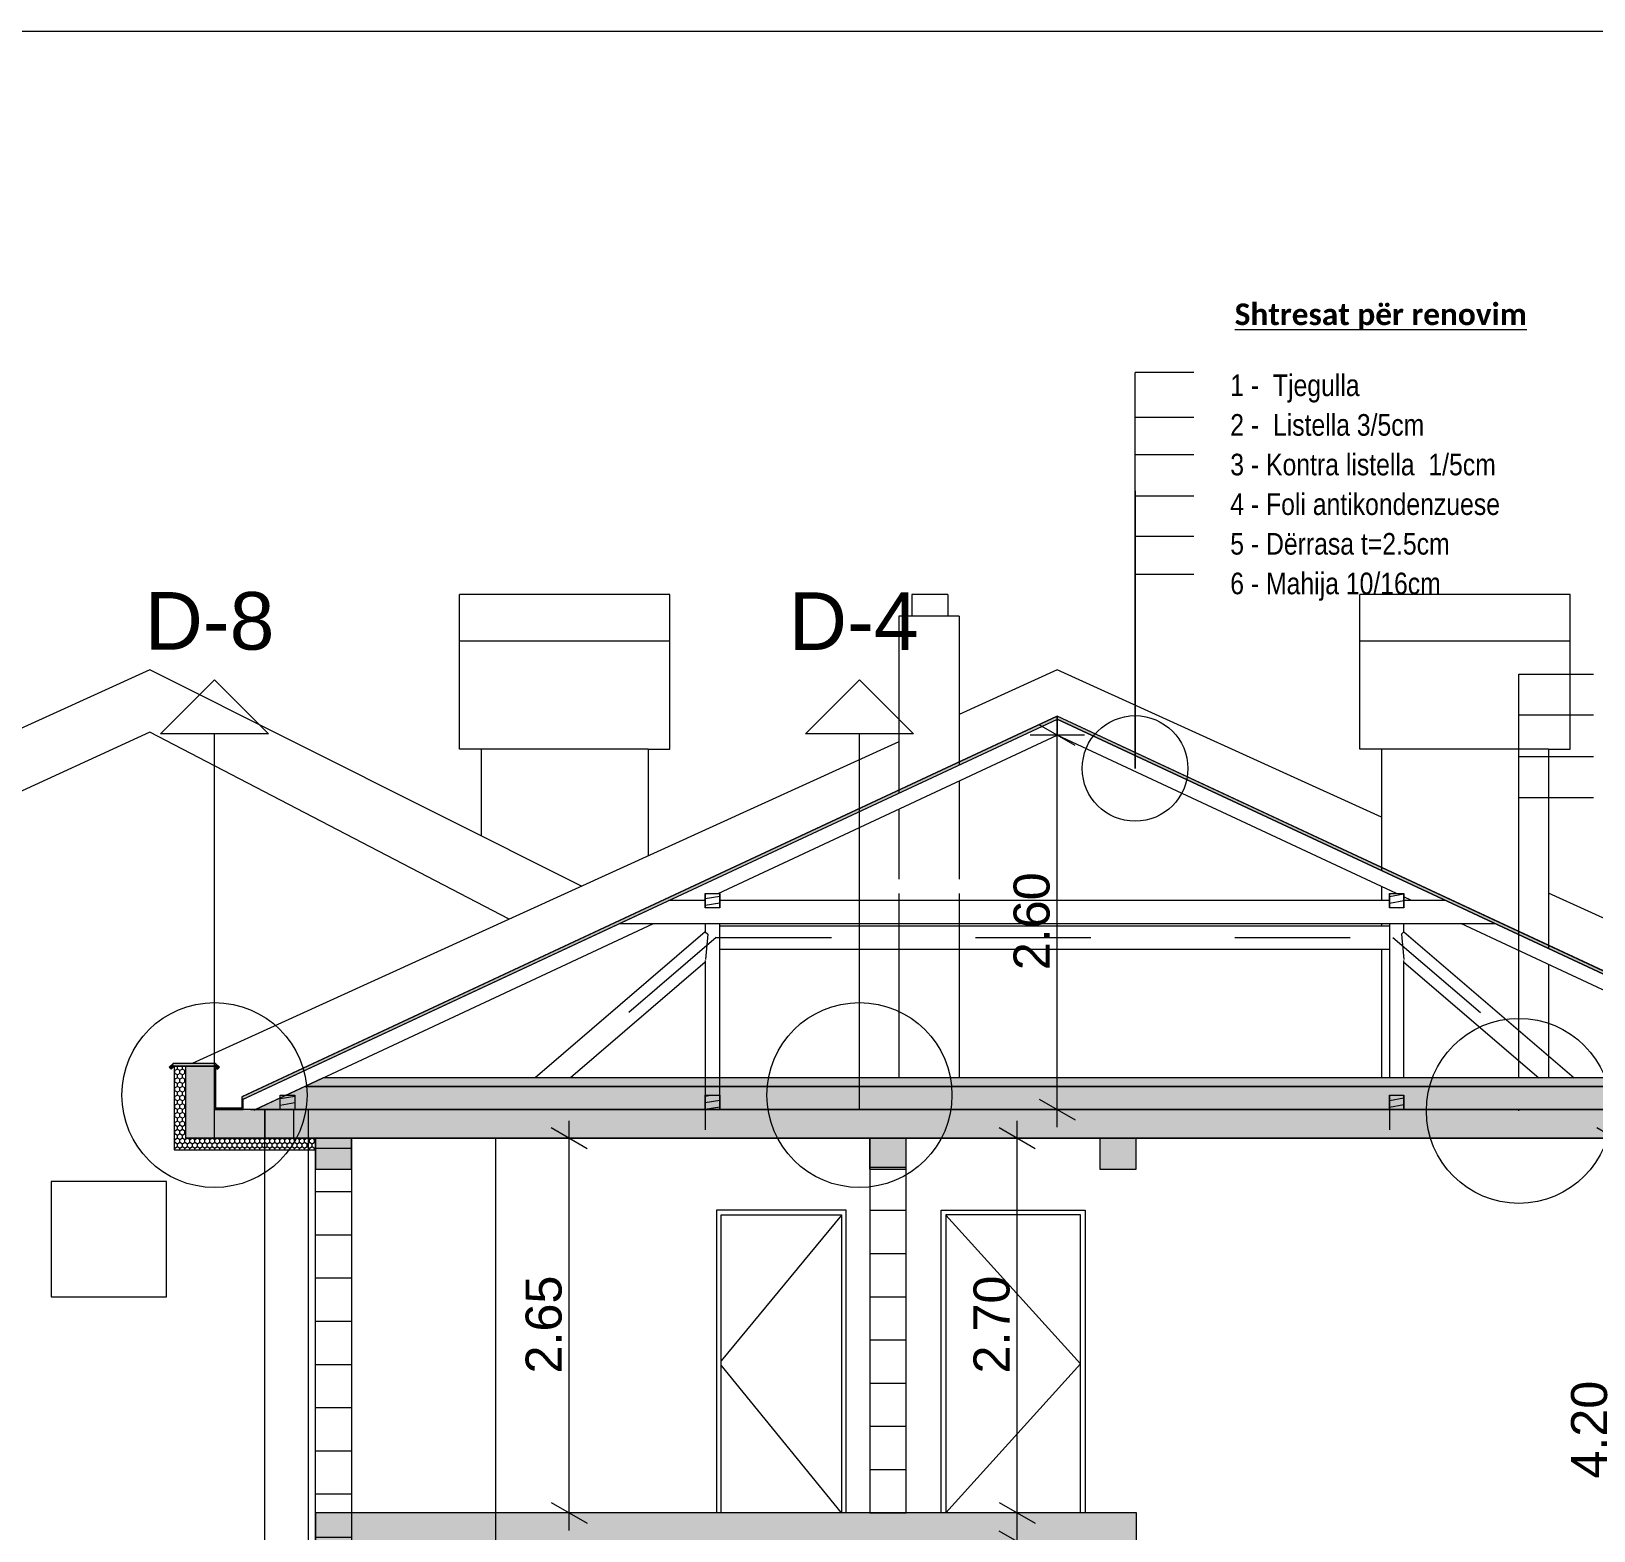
# Model space of a CAD drawing. Header units: feet. Extents: x 2814058 to 2855058, y -67651 to -38951.
# Drawn here: x 2828200 to 2839046, y -49363 to -38951 of the extents above; entities that cross this region are included whole.
import ezdxf

# ---------------------------------------------------------------- set-up
doc = ezdxf.new("R2010")
doc.units = ezdxf.units.FT
doc.header["$MEASUREMENT"] = 0
doc.linetypes.add('AStair_dashed', pattern=[1800, 800, -1000])
doc.linetypes.add('Dot & Dashed', pattern=[335.138881, 176.388884, -88.194442, 0, -70.555556])
for name, color, linetype, lineweight in [('0_muret e jashtme_Pen_No__1', 7, 'Continuous', 0), ('0_Pen_No__1', 7, 'Continuous', 0), ('2D Drafting - General_Pen_No__1', 7, 'Continuous', 0), ('Annotation - Text_Pen_No__1', 7, 'Continuous', 0), ('Annotation - Text_Pen_No__20', 1, 'Continuous', 0), ('Dimensioning - General_Pen_No__1', 7, 'Continuous', 0), ('Exterior walls_Pen_No__1', 7, 'Continuous', 0), ('Exterior walls_Pen_No__6', 5, 'Continuous', 0), ('Lines_Pen_No__1', 7, 'Continuous', 0), ('Lines_Pen_No__20', 1, 'Continuous', 0), ('Shell - Roof_Pen_No__1', 7, 'Continuous', 0), ('Shell - Roof_Pen_No__20', 1, 'Continuous', 0), ('Shell - Roof_Pen_No__21', 7, 'Continuous', 0), ('Structural - Bearing_Pen_No__1', 7, 'Continuous', 0), ('Structural - Bearing_Pen_No__120', 7, 'Continuous', 0)]:
    doc.layers.add(name, color=color, linetype=linetype, lineweight=lineweight)
for name, color, linetype, lineweight, true_color in [('0_muret e jashtme_Pen_No__14', 7, 'Continuous', 0, 0xbd8b17), ('Exterior walls_Pen_No__61', 7, 'Continuous', 0, 0x6a6a6a), ('Shell - Roof_Pen_No__61', 7, 'Continuous', 0, 0x6a6a6a), ('Structural - Bearing_Pen_No__107', 7, 'Continuous', 0, 0xaaaaaa), ('Structural - Bearing_Pen_No__112', 7, 'Continuous', 0, 0xd5aaaa)]:
    doc.layers.add(name, color=color, linetype=linetype, lineweight=lineweight, true_color=true_color)
for name, color, linetype in [('Dimensioning - General', 7, 'Continuous'), ('Exterior walls', 7, 'Continuous'), ('Shell - Roof', 7, 'Continuous')]:
    doc.layers.add(name, color=color, linetype=linetype)
doc.styles.add('GENERATED_STYLE_1', font='arial.ttf')
doc.styles.add('GENERATED_STYLE_2', font='calibrib.ttf')
doc.styles.add('GENERATED_STYLE_6', font='ARIALN.TTF')
doc.styles.add('GENERATED_STYLE_7', font='ARIALUNI.TTF')
doc.dimstyles.new('GENERATED_STYLE__1', dxfattribs={"dimtxt": 250, "dimasz": 190, "dimexe": 0.18, "dimexo": 3, "dimgap": 0.09, "dimtad": 1, "dimlfac": 0.001, "dimzin": 0, "dimdsep": 46, "dimtxsty": 'GENERATED_STYLE_1', "dimblk": 'ARROWHEAD_2', "dimblk1": 'ARROWHEAD_2', "dimblk2": 'ARROWHEAD_2', "dimcen": 0.09, "dimclrd": 7, "dimclre": 7, "dimclrt": 7, "dimadec": 0, "dimazin": 0, "dimtfac": 1, "dimtdec": 4, "dimtmove": 0, "dimatfit": 3, "dimfxl": 1, "dimtolj": 1, "dimtzin": 0, "dimarcsym": 0})
pattern_1 = [(10, (2247653.822, -76424.967), (-7.8141678, 44.3163477), [])]

# ---------------------------------------------------------------- blocks, each defined once
blk = doc.blocks.new('Wall_7', base_point=(2829672, -46367))
at = {"layer": 'Exterior walls_Pen_No__6', "linetype": 'Continuous', "lineweight": 0, "true_color": 0x97acff}
blk.add_hatch(color=161, dxfattribs=at).paths.add_polyline_path([(2829662, -46367), (2829662, -46428), (2829672, -46438), (2829672, -46367)])
at = {"layer": 'Exterior walls_Pen_No__6', "color": 5, "linetype": 'Continuous', "lineweight": 0, "flags": 128}
for points in [[(2829662, -46367), (2829662, -46428)], [(2829672, -46367), (2829662, -46367)], [(2829672, -46438), (2829672, -46367)]]:
    blk.add_lwpolyline(points, dxfattribs=at)
blk = doc.blocks.new('Wall_8', base_point=(2829672, -46438))
at = {"layer": 'Exterior walls_Pen_No__6', "linetype": 'Continuous', "lineweight": 0, "true_color": 0x97acff}
blk.add_hatch(color=161, dxfattribs=at).paths.add_polyline_path([(2829662, -46428), (2829482, -46428), (2829472, -46438), (2829672, -46438)])
at = {"layer": 'Exterior walls_Pen_No__6', "color": 5, "linetype": 'Continuous', "lineweight": 0, "flags": 128}
for points in [[(2829472, -46438), (2829672, -46438)], [(2829662, -46428), (2829482, -46428)]]:
    blk.add_lwpolyline(points, dxfattribs=at)
blk = doc.blocks.new('Wall_9', base_point=(2829472, -46438))
at = {"layer": 'Exterior walls_Pen_No__6', "linetype": 'Continuous', "lineweight": 0, "true_color": 0x97acff}
blk.add_hatch(color=161, dxfattribs=at).paths.add_polyline_path([(2829482, -46428), (2829482, -46148), (2829472, -46138), (2829472, -46438)])
at = {"layer": 'Exterior walls_Pen_No__6', "color": 5, "linetype": 'Continuous', "lineweight": 0, "flags": 128}
for points in [[(2829472, -46138), (2829472, -46438)], [(2829482, -46428), (2829482, -46148)]]:
    blk.add_lwpolyline(points, dxfattribs=at)
blk = doc.blocks.new('Wall_10', base_point=(2829472, -46138))
at = {"layer": 'Exterior walls_Pen_No__61', "linetype": 'Continuous', "lineweight": 0, "true_color": 0x6a6a6a}
blk.add_hatch(color=251, dxfattribs=at).paths.add_polyline_path([(2829480, -46118), (2829184, -46118), (2829192, -46138), (2829472, -46138)])
at = {"layer": 'Exterior walls_Pen_No__1', "color": 7, "linetype": 'Continuous', "lineweight": 0, "flags": 128}
for points in [[(2829480, -46118), (2829184, -46118)], [(2829192, -46138), (2829472, -46138)]]:
    blk.add_lwpolyline(points, dxfattribs=at)
blk = doc.blocks.new('Wall_11', base_point=(2829192, -46138))
at = {"layer": 'Exterior walls_Pen_No__61', "linetype": 'Continuous', "lineweight": 0, "true_color": 0x6a6a6a}
blk.add_hatch(color=251, dxfattribs=at).paths.add_polyline_path([(2829184, -46118), (2829158, -46144), (2829172, -46158), (2829192, -46138)])
at = {"layer": 'Exterior walls_Pen_No__1', "color": 7, "linetype": 'Continuous', "lineweight": 0, "flags": 128}
for points in [[(2829184, -46118), (2829158, -46144)], [(2829158, -46144), (2829172, -46158)], [(2829172, -46158), (2829192, -46138)]]:
    blk.add_lwpolyline(points, dxfattribs=at)
blk = doc.blocks.new('Wall_12', base_point=(2829472, -46138))
at = {"layer": 'Exterior walls_Pen_No__61', "linetype": 'Continuous', "lineweight": 0, "true_color": 0x6a6a6a}
blk.add_hatch(color=251, dxfattribs=at).paths.add_polyline_path([(2829472, -46138), (2829493, -46158), (2829507, -46144), (2829480, -46118)])
at = {"layer": 'Exterior walls_Pen_No__1', "color": 7, "linetype": 'Continuous', "lineweight": 0, "flags": 128}
for points in [[(2829507, -46144), (2829480, -46118)], [(2829482, -46148), (2829493, -46158)], [(2829493, -46158), (2829507, -46144)]]:
    blk.add_lwpolyline(points, dxfattribs=at)
blk = doc.blocks.new('*D18', base_point=(2247654, -76425))
at = {"layer": 'Dimensioning - General_Pen_No__1', "color": 7, "linetype": 'Continuous', "lineweight": 0, "transparency": 16777216}
for p, q in [((2839192, -46638), (2839192, -46516)), ((2839317, -46710), (2839067, -46566)), ((2839380, -46638), (2839005, -46638)), ((2839192, -50698), (2839192, -46638)), ((2839067, -50626), (2839317, -50770)), ((2839380, -50698), (2839005, -50698)), ((2839192, -50821), (2839192, -50698))]:
    blk.add_line(p, q, dxfattribs=at)
at = {"layer": 'Dimensioning - General_Pen_No__1', "color": 7, "lineweight": 0, "transparency": 16777216, "insert": (2839142, -49001), "char_height": 250, "attachment_point": 7, "rotation": 90, "style": 'GENERATED_STYLE_1'}
blk.add_mtext('\\A1;4.20', dxfattribs=at)
blk = doc.blocks.new('ARROWHEAD_2')
at = {"color": 0, "linetype": 'Continuous', "lineweight": 0}
for p, q in [((-0.378, -0.655), (0.378, 0.655)), ((0, 0), (-1, 0))]:
    blk.add_line(p, q, dxfattribs=at)
blk = doc.blocks.new('*D19', base_point=(2247654, -76425))
at = {"layer": 'Dimensioning - General_Pen_No__1', "color": 7, "linetype": 'Continuous', "lineweight": 0, "transparency": 16777216}
for p, q in [((2835044, -49438), (2835044, -49316)), ((2835232, -49438), (2834857, -49438)), ((2835169, -49510), (2834919, -49366)), ((2835044, -52138), (2835044, -49438)), ((2835232, -52138), (2834857, -52138)), ((2834919, -52066), (2835169, -52210)), ((2835044, -52260), (2835044, -52138))]:
    blk.add_line(p, q, dxfattribs=at)
at = {"layer": 'Dimensioning - General_Pen_No__1', "color": 7, "lineweight": 0, "transparency": 16777216, "insert": (2834994, -51121), "char_height": 250, "attachment_point": 7, "rotation": 90, "style": 'GENERATED_STYLE_1'}
blk.add_mtext('\\A1;2.70', dxfattribs=at)
blk = doc.blocks.new('*D20', base_point=(2247654, -76425))
at = {"layer": 'Dimensioning - General_Pen_No__1', "color": 7, "linetype": 'Continuous', "lineweight": 0, "transparency": 16777216}
for p, q in [((2835044, -46638), (2835044, -46516)), ((2835169, -46710), (2834919, -46566)), ((2835232, -46638), (2834857, -46638)), ((2835044, -49238), (2835044, -46638)), ((2835232, -49238), (2834857, -49238)), ((2834919, -49166), (2835169, -49310)), ((2835044, -49360), (2835044, -49238))]:
    blk.add_line(p, q, dxfattribs=at)
at = {"layer": 'Dimensioning - General_Pen_No__1', "color": 7, "lineweight": 0, "transparency": 16777216, "insert": (2834994, -48271), "char_height": 250, "attachment_point": 7, "rotation": 90, "style": 'GENERATED_STYLE_1'}
blk.add_mtext('\\A1;2.70', dxfattribs=at)
blk = doc.blocks.new('*D21', base_point=(2247654, -76425))
at = {"layer": 'Dimensioning - General_Pen_No__1', "color": 7, "linetype": 'Continuous', "lineweight": 0, "transparency": 16777216}
for p, q in [((2835044, -46638), (2835044, -46516)), ((2835169, -46710), (2834919, -46566)), ((2835232, -46638), (2834857, -46638)), ((2835044, -49238), (2835044, -46638)), ((2835232, -49238), (2834857, -49238)), ((2834919, -49166), (2835169, -49310)), ((2835044, -49360), (2835044, -49238))]:
    blk.add_line(p, q, dxfattribs=at)
at = {"layer": 'Dimensioning - General_Pen_No__1', "color": 7, "lineweight": 0, "transparency": 16777216, "insert": (2834994, -48271), "char_height": 250, "attachment_point": 7, "rotation": 90, "style": 'GENERATED_STYLE_1'}
blk.add_mtext('\\A1;2.70', dxfattribs=at)
blk = doc.blocks.new('*D22', base_point=(2247654, -76425))
at = {"layer": 'Dimensioning - General_Pen_No__1', "color": 7, "linetype": 'Continuous', "lineweight": 0, "transparency": 16777216}
for p, q in [((2835044, -46638), (2835044, -46516)), ((2835169, -46710), (2834919, -46566)), ((2835232, -46638), (2834857, -46638)), ((2835044, -49238), (2835044, -46638)), ((2835232, -49238), (2834857, -49238)), ((2834919, -49166), (2835169, -49310)), ((2835044, -49360), (2835044, -49238))]:
    blk.add_line(p, q, dxfattribs=at)
at = {"layer": 'Dimensioning - General_Pen_No__1', "color": 7, "lineweight": 0, "transparency": 16777216, "insert": (2834994, -48271), "char_height": 250, "attachment_point": 7, "rotation": 90, "style": 'GENERATED_STYLE_1'}
blk.add_mtext('\\A1;2.70', dxfattribs=at)
blk = doc.blocks.new('*D23', base_point=(2247654, -76425))
at = {"layer": 'Dimensioning - General_Pen_No__1', "color": 7, "linetype": 'Continuous', "lineweight": 0, "transparency": 16777216}
for p, q in [((2835044, -46638), (2835044, -46516)), ((2835169, -46710), (2834919, -46566)), ((2835232, -46638), (2834857, -46638)), ((2835044, -49238), (2835044, -46638)), ((2835232, -49238), (2834857, -49238)), ((2834919, -49166), (2835169, -49310)), ((2835044, -49360), (2835044, -49238))]:
    blk.add_line(p, q, dxfattribs=at)
at = {"layer": 'Dimensioning - General_Pen_No__1', "color": 7, "lineweight": 0, "transparency": 16777216, "insert": (2834994, -48271), "char_height": 250, "attachment_point": 7, "rotation": 90, "style": 'GENERATED_STYLE_1'}
blk.add_mtext('\\A1;2.70', dxfattribs=at)
blk = doc.blocks.new('*D31', base_point=(2247654, -76425))
at = {"layer": 'Dimensioning - General_Pen_No__1', "color": 7, "linetype": 'Continuous', "lineweight": 0, "transparency": 16777216}
for p, q in [((2831935, -46638), (2831935, -46516)), ((2832060, -46710), (2831810, -46566)), ((2832122, -46638), (2831747, -46638)), ((2831935, -49238), (2831935, -46638)), ((2832122, -49238), (2831747, -49238)), ((2831810, -49166), (2832060, -49310)), ((2831935, -49360), (2831935, -49238))]:
    blk.add_line(p, q, dxfattribs=at)
at = {"layer": 'Dimensioning - General_Pen_No__1', "color": 7, "lineweight": 0, "transparency": 16777216, "insert": (2831885, -48271), "char_height": 250, "attachment_point": 7, "rotation": 90, "style": 'GENERATED_STYLE_1'}
blk.add_mtext('\\A1;2.65', dxfattribs=at)
blk = doc.blocks.new('*D34', base_point=(2247654, -76425))
at = {"layer": 'Dimensioning - General_Pen_No__1', "color": 7, "linetype": 'Continuous', "lineweight": 0, "transparency": 16777216}
for p, q in [((2844395, -43385), (2844395, -43263)), ((2844520, -43458), (2844270, -43313)), ((2844583, -43385), (2844208, -43385)), ((2844395, -46638), (2844395, -43385)), ((2844270, -46566), (2844520, -46710)), ((2844583, -46638), (2844208, -46638))]:
    blk.add_line(p, q, dxfattribs=at)
at = {"layer": 'Dimensioning - General_Pen_No__1', "color": 7, "lineweight": 0, "transparency": 16777216, "insert": (2844345, -45344), "char_height": 250, "attachment_point": 7, "rotation": 90, "style": 'GENERATED_STYLE_1'}
blk.add_mtext('\\A1;3.25', dxfattribs=at)
blk = doc.blocks.new('*D35', base_point=(2247654, -76425))
at = {"layer": 'Dimensioning - General_Pen_No__1', "color": 7, "linetype": 'Continuous', "lineweight": 0, "transparency": 16777216}
for p, q in [((2844984, -43385), (2844984, -43263)), ((2845109, -43458), (2844859, -43313)), ((2845171, -43385), (2844796, -43385)), ((2844984, -62044), (2844984, -43385)), ((2844859, -61972), (2845109, -62116)), ((2845171, -62044), (2844796, -62044)), ((2844984, -62166), (2844984, -62044))]:
    blk.add_line(p, q, dxfattribs=at)
at = {"layer": 'Dimensioning - General_Pen_No__1', "color": 7, "lineweight": 0, "transparency": 16777216, "insert": (2844934, -53142), "char_height": 250, "attachment_point": 7, "rotation": 90, "style": 'GENERATED_STYLE_1'}
blk.add_mtext('\\A1;18.70', dxfattribs=at)
blk = doc.blocks.new('*D36', base_point=(2247654, -76425))
at = {"layer": 'Dimensioning - General_Pen_No__1', "color": 7, "linetype": 'Continuous', "lineweight": 0, "transparency": 16777216}
for p, q in [((2835447, -43911), (2835197, -43766)), ((2835322, -43839), (2835322, -43716)), ((2835510, -43839), (2835135, -43839)), ((2835322, -46438), (2835322, -43839)), ((2835197, -46366), (2835447, -46510)), ((2835510, -46438), (2835135, -46438)), ((2835322, -46560), (2835322, -46438))]:
    blk.add_line(p, q, dxfattribs=at)
at = {"layer": 'Dimensioning - General_Pen_No__1', "color": 7, "lineweight": 0, "transparency": 16777216, "insert": (2835272, -45471), "char_height": 250, "attachment_point": 7, "rotation": 90, "style": 'GENERATED_STYLE_1'}
blk.add_mtext('\\A1;2.60', dxfattribs=at)
blk = doc.blocks.new('*D37', base_point=(2247654, -76425))
at = {"layer": 'Dimensioning - General_Pen_No__1', "color": 7, "linetype": 'Continuous', "lineweight": 0, "transparency": 16777216}
for p, q in [((2825224, -46566), (2825474, -46710)), ((2825536, -46638), (2825161, -46638)), ((2825349, -62044), (2825349, -46638)), ((2825224, -61972), (2825474, -62116)), ((2825536, -62044), (2825161, -62044)), ((2825349, -62166), (2825349, -62044))]:
    blk.add_line(p, q, dxfattribs=at)
at = {"layer": 'Dimensioning - General_Pen_No__1', "color": 7, "lineweight": 0, "transparency": 16777216, "insert": (2825299, -54768), "char_height": 250, "attachment_point": 7, "rotation": 90, "style": 'GENERATED_STYLE_1'}
blk.add_mtext('\\A1;15.40', dxfattribs=at)
blk = doc.blocks.new('*D38', base_point=(2247654, -76425))
at = {"layer": 'Dimensioning - General_Pen_No__1', "color": 7, "linetype": 'Continuous', "lineweight": 0, "transparency": 16777216}
for p, q in [((2825349, -43385), (2825349, -43263)), ((2825474, -43458), (2825224, -43313)), ((2825536, -43385), (2825161, -43385)), ((2825349, -46638), (2825349, -43385)), ((2825224, -46566), (2825474, -46710)), ((2825536, -46638), (2825161, -46638))]:
    blk.add_line(p, q, dxfattribs=at)
at = {"layer": 'Dimensioning - General_Pen_No__1', "color": 7, "lineweight": 0, "transparency": 16777216, "insert": (2825299, -45344), "char_height": 250, "attachment_point": 7, "rotation": 90, "style": 'GENERATED_STYLE_1'}
blk.add_mtext('\\A1;3.25', dxfattribs=at)
blk = doc.blocks.new('*D39', base_point=(2247654, -76425))
at = {"layer": 'Dimensioning - General_Pen_No__1', "color": 7, "linetype": 'Continuous', "lineweight": 0, "transparency": 16777216}
for p, q in [((2824716, -43385), (2824716, -43263)), ((2824841, -43458), (2824591, -43313)), ((2824903, -43385), (2824528, -43385)), ((2824716, -62044), (2824716, -43385)), ((2824591, -61972), (2824841, -62116)), ((2824903, -62044), (2824528, -62044)), ((2824716, -62166), (2824716, -62044))]:
    blk.add_line(p, q, dxfattribs=at)
at = {"layer": 'Dimensioning - General_Pen_No__1', "color": 7, "lineweight": 0, "transparency": 16777216, "insert": (2824666, -53142), "char_height": 250, "attachment_point": 7, "rotation": 90, "style": 'GENERATED_STYLE_1'}
blk.add_mtext('\\A1;18.70', dxfattribs=at)
blk = doc.blocks.new('Line_3', base_point=(2829472, -46438))
at = {"layer": 'Shell - Roof_Pen_No__20', "color": 1, "linetype": 'Continuous', "lineweight": 0}
for p, q in [((2829472, -43455), (2829097, -43830)), ((2829472, -43455), (2829847, -43830)), ((2829847, -43830), (2829097, -43830)), ((2829472, -46438), (2829472, -43830))]:
    blk.add_line(p, q, dxfattribs=at)
blk = doc.blocks.new('Line_5', base_point=(2833949, -46438))
at = {"layer": 'Shell - Roof_Pen_No__20', "color": 1, "linetype": 'Continuous', "lineweight": 0}
for p, q in [((2833949, -43455), (2833574, -43830)), ((2833949, -43455), (2834324, -43830)), ((2834324, -43830), (2833574, -43830)), ((2833949, -46438), (2833949, -43830))]:
    blk.add_line(p, q, dxfattribs=at)

msp = doc.modelspace()

# ---------------------------------------------------------------- hatches: boundary and pattern name
at = {"layer": '0_muret e jashtme_Pen_No__14', "linetype": 'Continuous', "lineweight": 0, "true_color": 0xbd8b17}
h = msp.add_hatch(dxfattribs=at)
h.set_pattern_fill('STYROFOAM_SM_INSULATION', color=42, style=0, pattern_type=2)
h.set_pattern_definition([(90, (2829682.108, -46427.946), (-34.641, 0), [20, -40]), (90, (2829664.788, -46397.946), (-34.641, 0), [20, -40]), (150, (2829682.108, -46407.946), (17.3205, 30), [20, -40]), (150, (2829647.467, -46407.946), (17.3205, 30), [20, -40]), (210, (2829682.108, -46427.946), (-17.3205, 30), [20, -40]), (210, (2829647.467, -46427.946), (-17.3205, 30), [20, -40])])
h.paths.add_polyline_path([(2829192.108, -46137.946), (2829192.108, -46717.946), (2830172.108, -46717.946), (2830172.108, -46637.946), (2829272.108, -46637.946), (2829272.108, -46137.946)])
h = msp.add_hatch(dxfattribs=at)
h.set_pattern_fill('STYROFOAM_SM_INSULATION', color=42, style=0, pattern_type=2)
h.set_pattern_definition([(90, (2247653.822, -76424.967), (-34.6410162, 0), [20, -40]), (90, (2247636.502, -76394.967), (-34.6410162, 0), [20, -40]), (150, (2247653.822, -76404.967), (17.320508, 30), [20, -40]), (150, (2247619.18, -76404.967), (17.320508, 30), [20, -40]), (210, (2247653.822, -76424.967), (-17.320508, 30), [20, -40]), (210, (2247619.18, -76424.967), (-17.320508, 30), [20, -40])])
h.paths.add_polyline_path([(2829755.716, -46437.946), (2840888.5, -46437.946), (2840545.874, -46277.946), (2830098.342, -46277.946)])
at = {"layer": '2D Drafting - General_Pen_No__1', "linetype": 'Continuous', "lineweight": 0}
for points in [[(2835323.975, -43727.312), (2835322.108, -43706.111), (2829662.108, -46349.22), (2829662.108, -46371.293)], [(2835320.241, -43727.312), (2840982.108, -46371.293), (2840982.108, -46349.219), (2835322.108, -43706.111)], [(2829270.012, -46437.946), (2829270.012, -46637.946), (2829822.108, -46637.946), (2829822.108, -46437.946), (2829472.108, -46437.946), (2829472.108, -46137.946), (2829270.012, -46137.946)], [(2829822.108, -46637.946), (2830172.108, -46637.946), (2830172.108, -46852.946), (2830422.108, -46852.946), (2830422.108, -46637.946), (2834019.481, -46637.946), (2839572.108, -46637.946), (2839572.108, -46852.946), (2839822.108, -46852.946), (2839822.108, -46637.946), (2841372.108, -46637.946), (2841372.108, -46437.946), (2841372.108, -46137.946), (2841172.108, -46137.946), (2841172.108, -46437.946), (2829822.108, -46437.946)], [(2834019.481, -46852.946), (2834272.108, -46852.946), (2834272.108, -46637.946), (2834019.481, -46637.946)], [(2835618.081, -46852.946), (2835870.708, -46852.946), (2835870.708, -46637.946), (2835618.081, -46637.946)], [(2835872.108, -49237.946), (2834272.108, -49237.946), (2830172.108, -49237.946), (2830172.108, -49487.946), (2834272.108, -49487.946), (2834272.108, -49437.946), (2835618.081, -49437.946), (2835618.081, -49537.946), (2835872.108, -49537.946)]]:
    msp.add_hatch(color=7, dxfattribs=at).paths.add_polyline_path(points)
at = {"layer": 'Exterior walls_Pen_No__1', "linetype": 'Continuous', "lineweight": 0}
h = msp.add_hatch(dxfattribs=at)
h.set_pattern_fill('GRID_30X30', style=0, pattern_type=2)
h.set_pattern_definition([(180, (2830172.1, -59307.63), (0, 300), []), (90, (2830172.1, -59307.63), (300, 0), [])])
h.paths.add_polyline_path([(2830422.108, -61842.627), (2830172.108, -61842.627), (2830172.108, -46637.946), (2830422.108, -46637.946)])
h = msp.add_hatch(dxfattribs=at)
h.set_pattern_fill('GRID_30X30', style=0, pattern_type=2)
h.set_pattern_definition([(0, (2834272.1, -49237.95), (0, 300), []), (90, (2834272.1, -49237.95), (-300, 0), [])])
h.paths.add_polyline_path([(2834022.108, -49237.946), (2834272.108, -49237.946), (2834272.108, -46637.946), (2834022.108, -46637.946)])
at = {"layer": 'Structural - Bearing_Pen_No__107', "linetype": 'Continuous', "lineweight": 0, "true_color": 0xe9e9e9}
msp.add_hatch(color=254, dxfattribs=at).paths.add_polyline_path([(2830098.343, -46277.946), (2840545.874, -46277.946), (2840417.388, -46217.946), (2830226.828, -46217.946)])
at = {"layer": 'Structural - Bearing_Pen_No__112', "linetype": 'Continuous', "lineweight": 0, "true_color": 0xd5aaaa}
h = msp.add_hatch(dxfattribs=at)
h.set_pattern_fill('WOOD', color=9, style=0, pattern_type=2)
h.set_pattern_definition(pattern_1)
h.paths.add_polyline_path([(2832978.694, -44937.946), (2832978.694, -45037.946), (2832878.694, -45037.946), (2832878.694, -44937.946)])
h = msp.add_hatch(dxfattribs=at)
h.set_pattern_fill('WOOD', color=9, style=0, pattern_type=2)
h.set_pattern_definition(pattern_1)
h.paths.add_polyline_path([(2837728.694, -44937.946), (2837728.694, -45037.946), (2837628.694, -45037.946), (2837628.694, -44937.946)])
h = msp.add_hatch(dxfattribs=at)
h.set_pattern_fill('WOOD', color=9, style=0, pattern_type=2)
h.set_pattern_definition(pattern_1)
h.paths.add_polyline_path([(2830028.694, -46337.946), (2830028.694, -46437.946), (2829928.694, -46437.946), (2829928.694, -46337.946)])
h = msp.add_hatch(dxfattribs=at)
h.set_pattern_fill('WOOD', color=9, style=0, pattern_type=2)
h.set_pattern_definition(pattern_1)
h.paths.add_polyline_path([(2832978.694, -46337.946), (2832978.694, -46437.946), (2832878.694, -46437.946), (2832878.694, -46337.946)])
h = msp.add_hatch(dxfattribs=at)
h.set_pattern_fill('WOOD', color=9, style=0, pattern_type=2)
h.set_pattern_definition(pattern_1)
h.paths.add_polyline_path([(2837728.694, -46337.946), (2837728.694, -46437.946), (2837628.694, -46437.946), (2837628.694, -46337.946)])

# ---------------------------------------------------------------- linework, layer by layer
at = {"layer": '0_muret e jashtme_Pen_No__1', "color": 7, "linetype": 'Continuous', "lineweight": 0, "flags": 128}
for points in [[(2829192.108, -46137.946), (2829192.108, -46717.946), (2830172.108, -46717.946), (2830172.108, -46637.946), (2829272.108, -46637.946), (2829272.108, -46137.946)], [(2829755.716, -46437.946), (2840888.5, -46437.946), (2840545.874, -46277.946), (2830098.342, -46277.946)]]:
    msp.add_lwpolyline(points, close=True, dxfattribs=at)
at = {"layer": '0_Pen_No__1', "color": 7, "linetype": 'Continuous', "lineweight": 0}
for p, q in [((2838526.032, -43415.01), (2839045.273, -43415.01)), ((2838526.032, -46217.946), (2838526.032, -43415.01)), ((2838526.032, -43698.393), (2839045.273, -43698.393)), ((2838526.032, -43987.444), (2839045.273, -43987.444)), ((2838526.032, -44270.827), (2839045.273, -44270.827)), ((2838526.032, -46447.614), (2838526.032, -46437.946))]:
    msp.add_line(p, q, dxfattribs=at)
at = {"layer": '2D Drafting - General_Pen_No__1', "color": 7, "linetype": 'Continuous', "lineweight": 0, "flags": 128}
for points in [[(2835323.975, -43727.312), (2835322.108, -43706.111), (2829662.108, -46349.22), (2829662.108, -46371.293)], [(2835320.241, -43727.312), (2840982.108, -46371.293), (2840982.108, -46349.219), (2835322.108, -43706.111)], [(2829270.012, -46437.946), (2829270.012, -46637.946), (2829822.108, -46637.946), (2829822.108, -46437.946), (2829472.108, -46437.946), (2829472.108, -46137.946), (2829270.012, -46137.946)], [(2829822.108, -46637.946), (2830172.108, -46637.946), (2830172.108, -46852.946), (2830422.108, -46852.946), (2830422.108, -46637.946), (2834019.481, -46637.946), (2839572.108, -46637.946), (2839572.108, -46852.946), (2839822.108, -46852.946), (2839822.108, -46637.946), (2841372.108, -46637.946), (2841372.108, -46437.946), (2841372.108, -46137.946), (2841172.108, -46137.946), (2841172.108, -46437.946), (2829822.108, -46437.946)], [(2834019.481, -46852.946), (2834272.108, -46852.946), (2834272.108, -46637.946), (2834019.481, -46637.946)], [(2835618.081, -46852.946), (2835870.708, -46852.946), (2835870.708, -46637.946), (2835618.081, -46637.946)], [(2835872.108, -49237.946), (2834272.108, -49237.946), (2830172.108, -49237.946), (2830172.108, -49487.946), (2834272.108, -49487.946), (2834272.108, -49437.946), (2835618.081, -49437.946), (2835618.081, -49537.946), (2835872.108, -49537.946)]]:
    msp.add_lwpolyline(points, close=True, dxfattribs=at)
at = {"layer": 'Exterior walls_Pen_No__1', "color": 7, "linetype": 'Continuous', "lineweight": 0}
for p, q in [((2833856.06, -47137.946), (2832956.06, -47137.946)), ((2832956.06, -47137.946), (2832956.06, -49237.946)), ((2832988.06, -49237.946), (2832988.06, -47169.946)), ((2832988.06, -47169.946), (2833824.06, -47169.946)), ((2833824.06, -47172.457), (2832988.06, -48183.434)), ((2833824.06, -47169.946), (2833824.06, -49237.946)), ((2833856.06, -49237.946), (2833856.06, -47137.946)), ((2834515.677, -47137.946), (2835415.677, -47137.946)), ((2834515.677, -49237.946), (2834515.677, -47137.946)), ((2834515.677, -47137.946), (2835515.677, -47137.946)), ((2834547.677, -47169.946), (2834547.677, -49237.946)), ((2835483.677, -47169.946), (2834547.677, -47169.946)), ((2834547.677, -47172.457), (2835483.677, -48203.946)), ((2835483.677, -49237.946), (2835483.677, -47169.946)), ((2835515.677, -47137.946), (2835515.677, -49237.946)), ((2833824.06, -49237.946), (2832988.06, -48212.457)), ((2834547.677, -49237.946), (2835483.677, -48203.946))]:
    msp.add_line(p, q, dxfattribs=at)
at = {"layer": 'Exterior walls_Pen_No__1', "color": 7, "linetype": 'Continuous', "lineweight": 0, "flags": 128}
for points in [[(2830422.108, -61842.627), (2830172.108, -61842.627), (2830172.108, -46637.946), (2830422.108, -46637.946)], [(2834022.108, -49237.946), (2834272.108, -49237.946), (2834272.108, -46637.946), (2834022.108, -46637.946)]]:
    msp.add_lwpolyline(points, close=True, dxfattribs=at)
at = {"layer": 'Lines_Pen_No__1', "color": 7, "linetype": 'Continuous', "lineweight": 0}
for centre, radius in [((2835862.346, -44070.022), 366.654), ((2838526.032, -46447.614), 642.189)]:
    msp.add_circle(centre, radius, dxfattribs=at)
at = {"layer": 'Lines_Pen_No__20', "color": 1, "linetype": 'Continuous', "lineweight": 0}
for centre in [(2829472.108, -46337.414), (2833949.078, -46337.414)]:
    msp.add_circle(centre, 642.189, dxfattribs=at)
at = {"layer": 'Shell - Roof_Pen_No__1', "color": 7, "linetype": 'Continuous', "lineweight": 0}
for p, q in [((2834562.575, -42862.766), (2834312.575, -42862.766)), ((2834642.108, -43012.766), (2834222.108, -43012.766)), ((2834222.108, -43012.766), (2834222.108, -44241.862)), ((2834642.108, -43012.766), (2834642.108, -44045.73)), ((2829672.108, -46344.55), (2835322.108, -43706.111)), ((2840982.108, -46349.219), (2835322.108, -43706.111)), ((2835322.108, -43706.715), (2835322.108, -43838.55)), ((2829672.108, -46366.623), (2835323.975, -43727.312)), ((2840982.108, -46371.293), (2835320.241, -43727.312)), ((2832967.843, -44937.946), (2835322.108, -43838.55)), ((2837676.373, -44937.946), (2835322.108, -43838.55)), ((2834642.108, -44156.097), (2834642.108, -44837.946)), ((2834222.108, -44352.228), (2834222.108, -44837.946)), ((2832878.694, -44987.121), (2832626.197, -44987.121)), ((2832862.538, -44987.121), (2832878.694, -44979.577)), ((2832878.694, -44937.946), (2832878.694, -45037.946)), ((2832978.694, -45037.946), (2832978.694, -44937.946)), ((2837628.694, -44987.121), (2832978.694, -44987.121)), ((2834222.108, -44937.946), (2834222.108, -46217.946)), ((2834642.108, -44937.946), (2834642.108, -46217.946)), ((2837628.694, -44937.946), (2837628.694, -45037.946)), ((2837728.694, -45037.946), (2837728.694, -44937.946)), ((2837781.679, -44987.121), (2837728.694, -44962.378)), ((2838018.019, -44987.121), (2837728.694, -44987.121)), ((2829969.858, -46337.946), (2832519.911, -45147.121)), ((2832878.694, -45203.994), (2831698.153, -46217.946)), ((2832283.571, -45147.121), (2838360.646, -45147.121)), ((2832878.694, -45147.121), (2832878.694, -45203.994)), ((2832978.694, -46437.946), (2832978.694, -45147.121)), ((2832978.694, -45163.799), (2837631.775, -45163.799)), ((2837628.694, -45147.121), (2837628.694, -46217.946)), ((2837728.694, -45203.994), (2837728.694, -45147.121)), ((2837728.694, -45203.994), (2838909.234, -46217.946)), ((2840674.358, -46337.946), (2838124.306, -45147.121)), ((2832978.694, -45323.799), (2837631.775, -45323.799)), ((2832878.694, -45414.908), (2831943.719, -46217.946)), ((2832878.694, -45404.581), (2832878.694, -46579.017)), ((2837728.694, -46217.946), (2837728.694, -45404.581)), ((2837728.694, -45414.908), (2838663.668, -46217.946)), ((2829747.513, -46441.777), (2829928.694, -46357.169)), ((2837628.694, -46337.946), (2837628.694, -46579.017)), ((2837728.694, -46437.946), (2837728.694, -46337.946))]:
    msp.add_line(p, q, dxfattribs=at)
at = {"layer": 'Shell - Roof_Pen_No__1', "color": 7, "linetype": 'Dot & Dashed', "lineweight": 0}
for p, q in [((2832878.694, -45203.994), (2832896.154, -45221.454)), ((2832896.154, -45221.454), (2832878.694, -45404.581)), ((2837728.694, -45203.994), (2837711.233, -45221.454)), ((2837711.233, -45221.454), (2837728.694, -45404.581))]:
    msp.add_line(p, q, dxfattribs=at)
at = {"layer": 'Shell - Roof_Pen_No__1', "color": 7, "linetype": 'AStair_dashed', "lineweight": 0}
for p, q in [((2832955.131, -45243.799), (2831820.936, -46217.946)), ((2832955.131, -45243.799), (2837652.256, -45243.799)), ((2837652.256, -45243.799), (2838786.451, -46217.946))]:
    msp.add_line(p, q, dxfattribs=at)
at = {"layer": 'Shell - Roof_Pen_No__21', "color": 7, "linetype": 'Continuous', "lineweight": 0}
for p, q in [((2814057.579, -38951.285), (2855057.579, -38951.285)), ((2834312.575, -42862.766), (2834312.575, -43012.766)), ((2834562.575, -42862.766), (2834562.575, -43012.766)), ((2838882.108, -42862.766), (2837422.108, -42862.766)), ((2837422.108, -43937.242), (2837422.108, -42862.766)), ((2838882.108, -43937.242), (2838882.108, -42862.766)), ((2838882.108, -43187.242), (2837422.108, -43187.242)), ((2835322.108, -43385.49), (2834642.108, -43694.857)), ((2837572.108, -44409.13), (2835322.108, -43385.49)), ((2834222.108, -43885.936), (2829316.069, -46117.946)), ((2837572.108, -43937.242), (2837422.108, -43937.242)), ((2838732.108, -43937.242), (2837572.108, -43937.242)), ((2837572.108, -43937.242), (2837572.108, -44778.89)), ((2838732.108, -43937.242), (2838882.108, -43937.242)), ((2838732.108, -43937.242), (2838732.108, -45320.587)), ((2837572.108, -44889.256), (2837572.108, -44987.121)), ((2841328.147, -46117.946), (2838732.108, -44936.874)), ((2837572.108, -45147.121), (2837572.108, -45163.799)), ((2837572.108, -45323.799), (2837572.108, -46217.946)), ((2838732.108, -45430.953), (2838732.108, -46217.946)), ((2829272.108, -46637.946), (2829272.108, -46137.946)), ((2829472.108, -46137.946), (2829272.108, -46137.946)), ((2829472.108, -46637.946), (2829472.108, -46137.946)), ((2829722.108, -46437.946), (2830022.108, -46437.946)), ((2839572.108, -46437.946), (2829872.108, -46437.946)), ((2830022.108, -46637.946), (2830022.108, -46437.946)), ((2830122.108, -46437.946), (2830122.108, -61027.627)), ((2829872.108, -46637.946), (2829272.108, -46637.946)), ((2829822.108, -59887.946), (2829822.108, -46637.946)), ((2829872.108, -46637.946), (2830022.108, -46637.946)), ((2839572.108, -46637.946), (2829872.108, -46637.946)), ((2831422.108, -46637.946), (2831422.108, -57937.946))]:
    msp.add_line(p, q, dxfattribs=at)
at = {"layer": 'Shell - Roof_Pen_No__61', "color": 251, "linetype": 'Continuous', "lineweight": 0, "true_color": 0x6a6a6a}
for p, q in [((2832632.108, -42862.766), (2831172.108, -42862.766)), ((2831172.108, -43937.242), (2831172.108, -42862.766)), ((2832632.108, -43937.242), (2832632.108, -42862.766)), ((2832632.108, -43187.242), (2831172.108, -43187.242)), ((2829022.108, -43385.49), (2822972.108, -46137.946)), ((2832020.445, -44887.586), (2829022.108, -43385.49)), ((2829022.108, -43817.721), (2823422.108, -46387.946)), ((2831517.166, -45116.553), (2829022.108, -43817.721)), ((2831322.108, -43937.242), (2831172.108, -43937.242)), ((2832482.108, -43937.242), (2831322.108, -43937.242)), ((2831322.108, -43937.242), (2831322.108, -44537.736)), ((2832482.108, -43937.242), (2832632.108, -43937.242)), ((2832482.108, -43937.242), (2832482.108, -44677.552)), ((2829138.376, -46937.946), (2828338.376, -46937.946)), ((2828338.376, -46937.946), (2828338.376, -47737.946)), ((2829138.376, -47737.946), (2829138.376, -46937.946)), ((2828338.376, -47737.946), (2829138.376, -47737.946))]:
    msp.add_line(p, q, dxfattribs=at)
at = {"layer": 'Structural - Bearing_Pen_No__1', "color": 7, "linetype": 'Continuous', "lineweight": 0, "flags": 128}
for points in [[(2832978.694, -44937.946), (2832978.694, -45037.946), (2832878.694, -45037.946), (2832878.694, -44937.946)], [(2837728.694, -44937.946), (2837728.694, -45037.946), (2837628.694, -45037.946), (2837628.694, -44937.946)], [(2830098.343, -46277.946), (2840545.874, -46277.946), (2840417.388, -46217.946), (2830226.828, -46217.946)], [(2830028.694, -46337.946), (2830028.694, -46437.946), (2829928.694, -46437.946), (2829928.694, -46337.946)], [(2832978.694, -46337.946), (2832978.694, -46437.946), (2832878.694, -46437.946), (2832878.694, -46337.946)], [(2837728.694, -46337.946), (2837728.694, -46437.946), (2837628.694, -46437.946), (2837628.694, -46337.946)]]:
    msp.add_lwpolyline(points, close=True, dxfattribs=at)
at = {"layer": 'Structural - Bearing_Pen_No__120', "color": 7, "linetype": 'Continuous', "lineweight": 0}
for p, q in [((2836270.212, -41321.064), (2835862.346, -41321.064)), ((2835862.346, -44070.022), (2835862.346, -41321.064)), ((2836270.212, -41632.794), (2835862.346, -41632.794)), ((2836270.212, -41893.144), (2835862.346, -41893.144)), ((2835862.346, -42141.264), (2835862.346, -44070.022)), ((2836270.212, -42178.527), (2835862.346, -42178.527)), ((2836270.212, -42458.903), (2835862.346, -42458.903)), ((2836270.212, -42724.259), (2835862.346, -42724.259))]:
    msp.add_line(p, q, dxfattribs=at)

# ---------------------------------------------------------------- block references
at = {"layer": 'Exterior walls', "color": 7, "lineweight": 0}
for name, p in [('Wall_11', (2829192.108, -46137.946)), ('Wall_10', (2829472.108, -46137.946)), ('Wall_12', (2829472.108, -46137.946))]:
    msp.add_blockref(name, p, dxfattribs=at)
at = {"layer": 'Exterior walls', "color": 5, "lineweight": 0}
for name, p in [('Wall_9', (2829472.108, -46437.946)), ('Wall_7', (2829672.108, -46366.623)), ('Wall_8', (2829672.108, -46437.946))]:
    msp.add_blockref(name, p, dxfattribs=at)
at = {"layer": 'Shell - Roof', "color": 1, "linetype": 'Continuous', "lineweight": 0}
for name, p in [('Line_3', (2829472.108, -46437.946)), ('Line_5', (2833949.078, -46437.946))]:
    msp.add_blockref(name, p, dxfattribs=at)

# ---------------------------------------------------------------- texts
at = {"layer": 'Annotation - Text_Pen_No__1', "color": 7, "linetype": 'Continuous', "lineweight": 0, "insert": (2837567.678, -40841.572), "char_height": 150, "attachment_point": 2, "style": 'GENERATED_STYLE_2'}
msp.add_mtext('\\A1;{\\LShtresat për renovim}', dxfattribs=at)
at = {"layer": 'Annotation - Text_Pen_No__1', "color": 7, "linetype": 'Continuous', "lineweight": 0, "insert": (2836236.137, -42905.673), "char_height": 150, "attachment_point": 7, "line_spacing_factor": 1.100611, "style": 'GENERATED_STYLE_6'}
msp.add_mtext('\\A1;    \\P      \\P      1 -  Tjegulla \\P      2 -  Listella 3/5cm\\P      3 - Kontra listella  1/5cm\\P      4 - Foli antikondenzuese\\P      5 - Dërrasa t=2.5cm\\P      6 - {\\c2203138;Mahija 10/16cm} ', dxfattribs=at)
at = {"layer": 'Annotation - Text_Pen_No__20', "color": 1, "linetype": 'Continuous', "lineweight": 0, "char_height": 400, "attachment_point": 2, "style": 'GENERATED_STYLE_7'}
for s, insert in [('\\A1;D-8', (2829437.903, -42845.217)), ('\\A1;D-4', (2833909.225, -42847.15))]:
    msp.add_mtext(s, dxfattribs=dict(at, insert=insert))

# ---------------------------------------------------------------- dimensions: what is measured, and where the dimension line sits
at = {"layer": 'Dimensioning - General', "color": 7, "linetype": 'Continuous', "lineweight": 0}
for base, p1, p2, text, picture, middle in [((2824715.593, -43385.49), (2825853.544, -62043.751), (2834377.066, -43385.49), '18.70', '*D39', (2824540.593, -52722.048)), ((2844983.582, -43385.49), (2843845.63, -62043.751), (2835322.108, -43385.49), '18.70', '*D35', (2844808.582, -52722.048)), ((2831934.512, -46637.946), (2832322.108, -49237.946), (2834019.481, -46637.946), '2.65', '*D31', (2831759.512, -47945.812)), ((2835044.084, -46637.946), (2834272.108, -49237.946), (2834272.108, -46637.946), '2.70', '*D20', (2834869.084, -47945.812)), ((2835044.084, -46637.946), (2834272.108, -49237.946), (2834272.108, -46637.946), '2.70', '*D21', (2834869.084, -47945.812)), ((2835044.084, -46637.946), (2834272.108, -49237.946), (2834272.108, -46637.946), '2.70', '*D22', (2834869.084, -47945.812)), ((2835044.084, -46637.946), (2834272.108, -49237.946), (2834272.108, -46637.946), '2.70', '*D23', (2834869.084, -47945.812)), ((2839192.301, -46637.946), (2839572.108, -50698.264), (2839572.108, -46637.946), '4.20', '*D18', (2839017.301, -48675.971)), ((2825348.563, -46637.946), (2827471.897, -62043.751), (2828371.897, -46637.946), '15.40', '*D37', (2825173.563, -54348.276)), ((2835044.084, -49437.946), (2834417.785, -52137.946), (2835618.081, -49437.946), '2.70', '*D19', (2834869.084, -50795.812))]:
    dim = msp.add_linear_dim(base=base, p1=p1, p2=p2, angle=90, text=text, dimstyle='GENERATED_STYLE__1', dxfattribs=at)
    dim.commit()
    dim.dimension.update_dxf_attribs({"geometry": picture, "text_midpoint": middle, "dimtype": 160, "text_rotation": 90})
for base, p1, p2, picture, middle in [((2825348.563, -43385.49), (2828371.897, -46637.946), (2834421.897, -43385.49), '*D38', (2825173.563, -45019.584)), ((2844395.442, -43385.49), (2841372.108, -46637.946), (2835322.108, -43385.49), '*D34', (2844220.442, -45019.584)), ((2835322.108, -43838.55), (2835037.732, -46437.946), (2835322.108, -43838.55), '*D36', (2835147.108, -45146.114))]:
    dim = msp.add_linear_dim(base=base, p1=p1, p2=p2, angle=90, dimstyle='GENERATED_STYLE__1', dxfattribs=at)
    dim.commit()
    dim.dimension.update_dxf_attribs({"geometry": picture, "text_midpoint": middle, "dimtype": 160, "text_rotation": 90})

doc.saveas('drawing.dxf')
